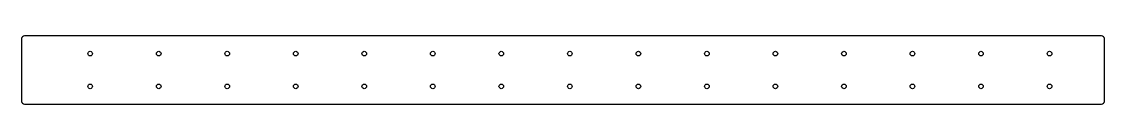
# Model space of a CAD drawing. Header units: millimetres. Extents: x -54 to 736, y -80 to -30.
import ezdxf

# ---------------------------------------------------------------- set-up
doc = ezdxf.new("R2010")
doc.units = ezdxf.units.MM

msp = doc.modelspace()

# ---------------------------------------------------------------- linework, layer by layer
msp.add_lwpolyline([(736.26, -31.65, 0.414214), (734.26, -29.65), (-51.74, -29.65, 0.414214), (-53.74, -31.65), (-53.74, -77.65, 0.414214), (-51.74, -79.65), (734.26, -79.65, 0.414214), (736.26, -77.65)], format="xyb", close=True)
for centre in [(-3.74, -42.65), (46.26, -42.65), (96.26, -42.65), (146.26, -42.65), (196.26, -42.65), (246.26, -42.65), (296.26, -42.65), (346.26, -42.65), (396.26, -42.65), (446.26, -42.65), (496.26, -42.65), (546.26, -42.65), (596.26, -42.65), (646.26, -42.65), (696.26, -42.65), (-3.74, -66.65), (46.26, -66.65), (96.26, -66.65), (146.26, -66.65), (196.26, -66.65), (246.26, -66.65), (296.26, -66.65), (346.26, -66.65), (396.26, -66.65), (446.26, -66.65), (496.26, -66.65), (546.26, -66.65), (596.26, -66.65), (646.26, -66.65), (696.26, -66.65)]:
    msp.add_circle(centre, 1.7)

doc.saveas('drawing.dxf')
